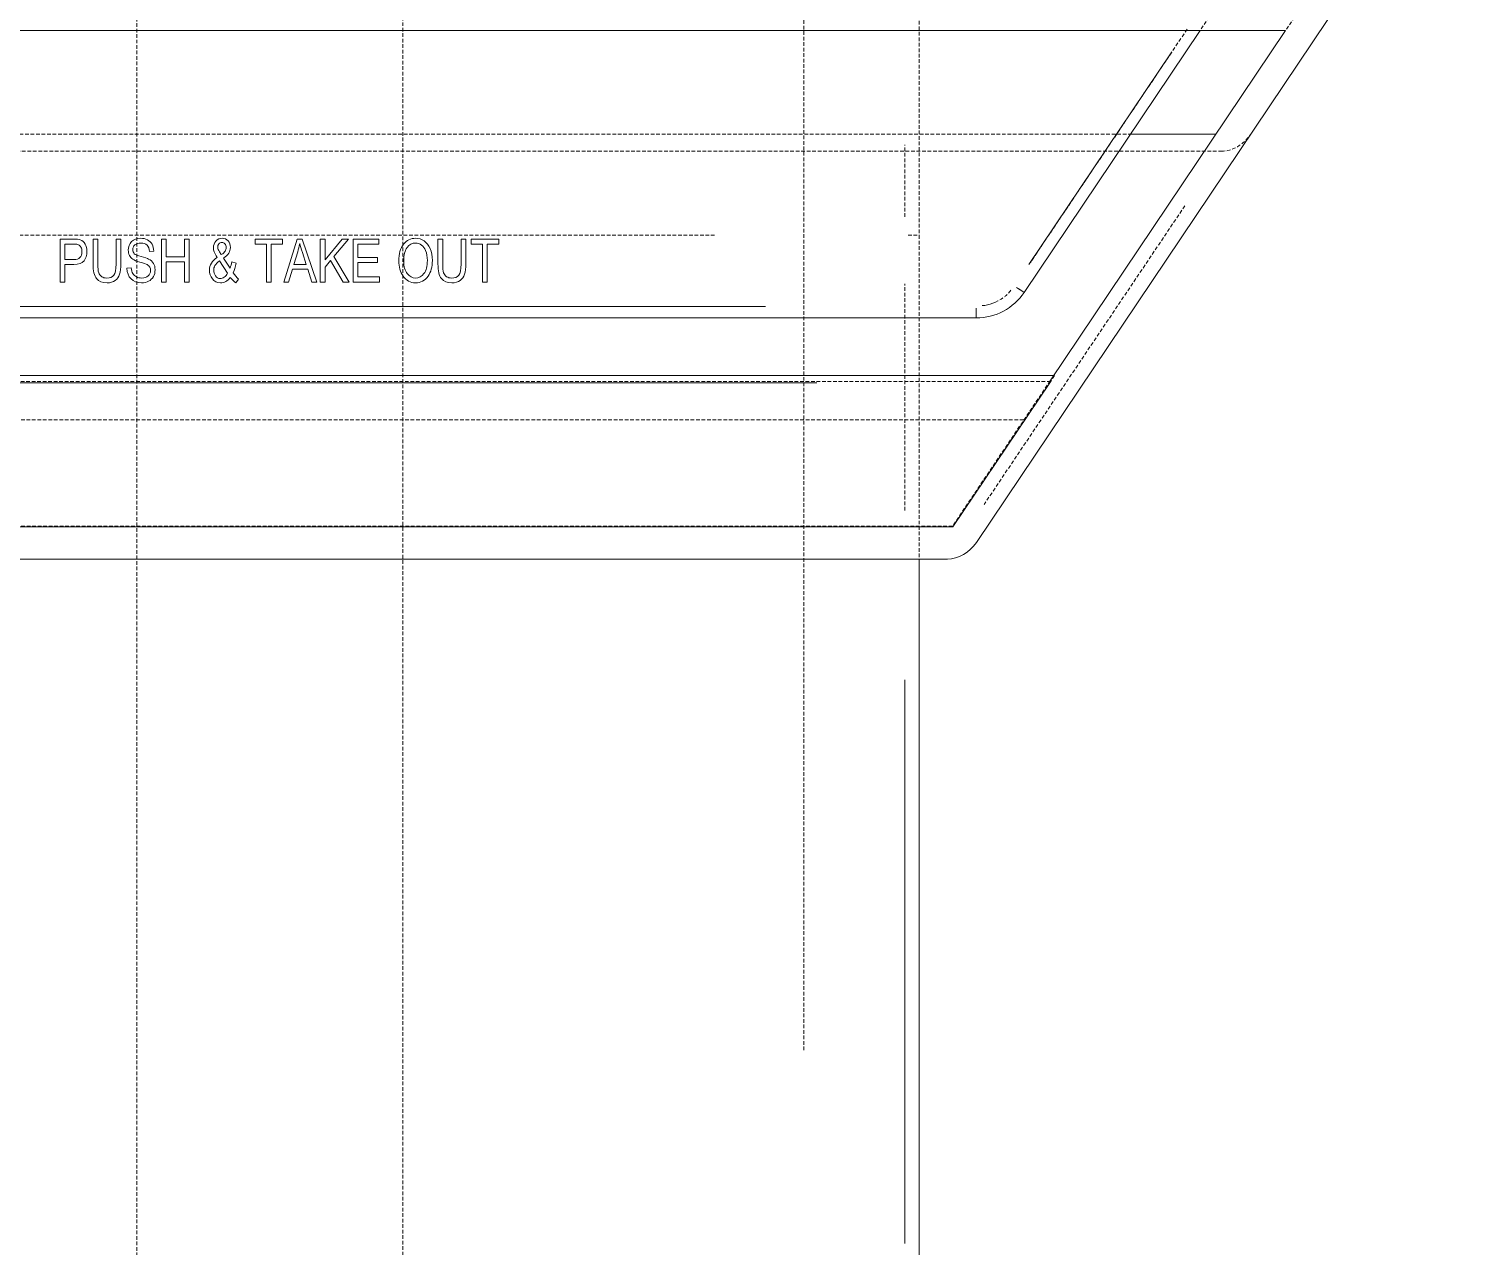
# Model space of a CAD drawing. Header units: millimetres. Extents: x 1242 to 5715, y 197 to 5386.
# Drawn here: x 3282 to 3783, y 1928 to 2350 of the extents above; entities that cross this region are included whole.
import ezdxf

# ---------------------------------------------------------------- set-up
doc = ezdxf.new("R2010")
doc.units = ezdxf.units.MM
doc.linetypes.add('HIDDEN', pattern=[1.905, 1.27, -0.635])

msp = doc.modelspace()

# ---------------------------------------------------------------- linework, layer by layer
at = {"color": 7, "linetype": 'HIDDEN', "lineweight": 0}
for p, q in [((3319.16, 2645.56), (3319.16, 1897.83)), ((3411.45, 1897.83), (3411.45, 2645.56)), ((3550.71, 2532.28), (3550.71, 1995.54)), ((3782.63, 2446), (3717.87, 2349.63)), ((3692.49, 2356), (3688.21, 2349.63)), ((3683.7, 2350.1), (3629.28, 2269.12)), ((3068.9, 2313.7), (3664.06, 2313.7)), ((3037.33, 2307.75), (3695.63, 2307.75)), ((3682.92, 2288.83), (3613.22, 2185.11)), ((3213.63, 2278.58), (3520.05, 2278.58)), ((3586.87, 2278.58), (3590.33, 2278.58)), ((3590.71, 2278.58), (3590.71, 2166.2)), ((3585.71, 2183.05), (3585.71, 2261.72)), ((3624.52, 2260.5), (3626.88, 2258.92)), ((3537.31, 2253.9), (3195.65, 2253.9)), ((3610.53, 2249.96), (3610.53, 2251.07)), ((3637.71, 2229.87), (3636.52, 2228.1)), ((3637.71, 2229.87), (3637.39, 2229.87)), ((3636.37, 2227.87), (3096.59, 2227.87)), ((3177.79, 2227.37), (3555.17, 2227.37)), ((3177.79, 2227.37), (3555.17, 2227.37)), ((3636.2, 2228.1), (3602.25, 2177.58)), ((3105.57, 2214.51), (3627.39, 2214.51)), ((3602.25, 2177.57), (3130.72, 2177.57))]:
    msp.add_line(p, q, dxfattribs=at)
at = {"color": 7, "linetype": 'Continuous', "lineweight": 15}
for p, q in [((3610.55, 2172), (3741.2, 2366.42)), ((3717.87, 2349.63), (3015.09, 2349.63)), ((3688.21, 2349.63), (3627.13, 2258.75)), ((3717.87, 2349.63), (3636.2, 2228.1)), ((3664.06, 2313.7), (3693.73, 2313.7)), ((3292.52, 2277.26), (3292.52, 2262.35)), ((3294.18, 2270.17), (3294.18, 2275.51)), ((3303.93, 2277.26), (3305.59, 2277.26)), ((3311.94, 2277.26), (3313.6, 2277.26)), ((3327.68, 2277.26), (3327.68, 2262.35)), ((3327.68, 2277.26), (3329.33, 2277.26)), ((3329.33, 2271.09), (3329.33, 2277.26)), ((3335.68, 2277.26), (3337.34, 2277.26)), ((3335.68, 2277.26), (3335.68, 2271.09)), ((3337.34, 2277.26), (3337.34, 2262.35)), ((3369.73, 2277.26), (3360.16, 2277.26)), ((3360.16, 2277.26), (3360.16, 2275.51)), ((3360.16, 2275.51), (3364.12, 2275.51)), ((3364.12, 2275.51), (3364.12, 2262.35)), ((3369.73, 2275.51), (3365.77, 2275.51)), ((3365.77, 2275.51), (3365.77, 2262.35)), ((3369.73, 2275.51), (3369.73, 2277.26)), ((3374.77, 2277.26), (3370.1, 2262.35)), ((3376.53, 2277.26), (3374.77, 2277.26)), ((3381.6, 2262.35), (3376.53, 2277.26)), ((3382.8, 2277.26), (3382.8, 2262.35)), ((3382.8, 2277.26), (3384.46, 2277.26)), ((3390.36, 2277.26), (3384.46, 2270.07)), ((3384.46, 2270.07), (3384.46, 2277.26)), ((3387.55, 2271.21), (3392.61, 2277.26)), ((3392.61, 2277.26), (3390.36, 2277.26)), ((3394.21, 2277.26), (3394.21, 2262.35)), ((3403.14, 2277.26), (3394.21, 2277.26)), ((3395.87, 2270.91), (3395.87, 2275.51)), ((3395.87, 2275.51), (3403.14, 2275.51)), ((3403.14, 2275.51), (3403.14, 2277.26)), ((3423.66, 2277.26), (3425.31, 2277.26)), ((3431.66, 2277.26), (3433.32, 2277.26)), ((3444.73, 2277.26), (3435.16, 2277.26)), ((3435.16, 2277.26), (3435.16, 2275.51)), ((3435.16, 2275.51), (3439.12, 2275.51)), ((3439.12, 2275.51), (3439.12, 2262.35)), ((3444.73, 2275.51), (3440.77, 2275.51)), ((3440.77, 2275.51), (3440.77, 2262.35)), ((3444.73, 2275.51), (3444.73, 2277.26)), ((3325.01, 2273.12), (3323.53, 2272.94)), ((3335.68, 2271.09), (3329.33, 2271.09)), ((3347.81, 2272.85), (3348.46, 2271.86)), ((3347.82, 2269.68), (3350.62, 2265.41)), ((3351.5, 2267.22), (3349.26, 2270.65)), ((3373.58, 2268.43), (3374.98, 2272.82)), ((3377.95, 2268.43), (3376.59, 2272.58)), ((3386.37, 2269.81), (3384.46, 2267.52)), ((3386.37, 2269.81), (3390.7, 2262.35)), ((3392.83, 2262.35), (3387.55, 2271.21)), ((3402.68, 2270.91), (3395.87, 2270.91)), ((3402.68, 2269.16), (3402.68, 2270.91)), ((3294.18, 2262.35), (3294.18, 2268.43)), ((3315.71, 2267.14), (3317.19, 2267.32)), ((3329.33, 2269.35), (3335.68, 2269.35)), ((3329.33, 2262.35), (3329.33, 2269.35)), ((3335.68, 2262.35), (3335.68, 2269.35)), ((3353.63, 2268.93), (3352.15, 2269.35)), ((3371.83, 2262.35), (3373.13, 2266.86)), ((3373.13, 2266.86), (3378.44, 2266.86)), ((3377.95, 2268.43), (3373.58, 2268.43)), ((3378.44, 2266.86), (3379.86, 2262.35)), ((3384.46, 2267.52), (3384.46, 2262.35)), ((3395.87, 2269.16), (3402.68, 2269.16)), ((3395.87, 2264.1), (3395.87, 2269.16)), ((3294.18, 2262.35), (3292.52, 2262.35)), ((3329.33, 2262.35), (3327.68, 2262.35)), ((3335.68, 2262.35), (3337.34, 2262.35)), ((3353.44, 2262.08), (3354.46, 2263.32)), ((3365.77, 2262.35), (3364.12, 2262.35)), ((3371.83, 2262.35), (3370.1, 2262.35)), ((3379.86, 2262.35), (3381.6, 2262.35)), ((3384.46, 2262.35), (3382.8, 2262.35)), ((3390.7, 2262.35), (3392.83, 2262.35)), ((3403.32, 2262.35), (3394.21, 2262.35)), ((3395.87, 2264.1), (3403.32, 2264.1)), ((3403.32, 2264.1), (3403.32, 2262.35)), ((3440.77, 2262.35), (3439.12, 2262.35)), ((3610.53, 2249.9), (3122.43, 2249.9)), ((3637.39, 2229.87), (3095.57, 2229.87)), ((3636.03, 2227.37), (3602.43, 2177.37)), ((3636.52, 2228.1), (3636.03, 2227.37)), ((3602.43, 2177.37), (3130.53, 2177.37)), ((3132.46, 2166.2), (3600.51, 2166.2)), ((3590.71, 2166.2), (3590.71, 1886.56))]:
    msp.add_line(p, q, dxfattribs=at)
at = {"color": 8, "linetype": 'Continuous', "lineweight": 15}
for p, q in [((3628.79, 2268.4), (3678.4, 2342.21)), ((3627.05, 2258.8), (3625.08, 2260.13)), ((3195.65, 2253.9), (3537.31, 2253.9)), ((3610.53, 2253.31), (3610.53, 2251.07)), ((3555.17, 2227.37), (3177.79, 2227.37)), ((3585.71, 1928.63), (3585.71, 2124.27))]:
    msp.add_line(p, q, dxfattribs=at)
at = {"color": 7, "linetype": 'HIDDEN', "lineweight": 0}
msp.add_ellipse((3697.37, 2319.13), major_axis=(-6.66, -9.92), ratio=0.836891, start_param=0.512323, end_param=1.570796, dxfattribs=at)
at = {"color": 7, "linetype": 'Continuous', "lineweight": 15}
msp.add_ellipse((3602.25, 2177.57), major_axis=(-6.66, -9.92), ratio=0.836891, start_param=0.512323, end_param=1.570796, dxfattribs=at)
at = {"color": 7, "linetype": 'HIDDEN', "lineweight": 0}
for points, knots in [([(3590.71, 2364.42), (3590.71, 2364.22), (3590.71, 2363.82), (3590.71, 2363.2), (3590.71, 2362.58), (3590.71, 2361.95), (3590.71, 2361.31), (3590.71, 2360.67), (3590.71, 2360.01), (3590.71, 2359.34), (3590.71, 2358.67), (3590.71, 2357.99), (3590.71, 2357.29), (3590.71, 2356.13), (3590.71, 2354.47), (3590.71, 2352.26), (3590.71, 2349.99), (3590.71, 2346.87), (3590.71, 2342.83), (3590.71, 2337.74), (3590.71, 2332.45), (3590.71, 2326.96), (3590.71, 2321.3), (3590.71, 2315.48), (3590.71, 2309.53), (3590.71, 2303.48), (3590.71, 2298.35), (3590.71, 2294.22), (3590.71, 2291.11), (3590.71, 2287.99), (3590.71, 2285.37), (3590.71, 2283.28), (3590.71, 2281.71), (3590.71, 2280.14), (3590.71, 2279.1), (3590.71, 2278.58)], [0, 0, 0, 0, 0.010388, 0.020778, 0.031171, 0.041567, 0.051969, 0.062377, 0.072791, 0.083214, 0.093646, 0.104089, 0.114543, 0.125009, 0.156238, 0.187512, 0.218753, 0.25002, 0.312523, 0.375023, 0.437516, 0.500005, 0.562493, 0.624987, 0.687487, 0.749989, 0.81249, 0.843759, 0.874994, 0.90627, 0.937494, 0.953146, 0.968779, 0.984395, 1, 1, 1, 1]), ([(3585.71, 2284.93), (3585.71, 2285.47), (3585.71, 2288.66), (3585.71, 2294.47), (3585.71, 2302.31), (3585.71, 2307.4), (3585.71, 2309.94)], [0, 0, 0, 0, 0.063119, 0.375413, 0.687706, 1, 1, 1, 1]), ([(3622.51, 2259.47), (3622.11, 2258.97), (3620.89, 2257.44), (3619.19, 2256.45), (3618.05, 2255.79)], [0, 0, 0, 0, 0.3291053, 1, 1, 1, 1])]:
    msp.add_open_spline(points, degree=3, knots=knots, dxfattribs=at)
at = {"color": 7, "linetype": 'Continuous', "lineweight": 15}
for points, knots in [([(3292.52, 2277.26), (3294.05, 2277.26), (3295.58, 2277.26), (3297.11, 2277.26), (3298.19, 2277.26), (3298.99, 2277.17), (3299.51, 2276.98)], [-3, -3, -3, -3, -2, -2, -2, -1, -1, -1, -1]), ([(3294.18, 2268.43), (3295.21, 2268.43), (3296.25, 2268.43), (3297.28, 2268.43), (3298.95, 2268.43), (3300.12, 2268.85), (3300.8, 2269.7), (3301.48, 2270.54), (3301.82, 2271.64), (3301.82, 2272.98), (3301.82, 2273.99), (3301.61, 2274.85), (3301.19, 2275.54), (3300.77, 2276.24), (3300.21, 2276.72), (3299.51, 2276.98)], [-8, -8, -8, -8, -7, -7, -7, -6, -6, -6, -5, -5, -5, -4, -4, -4, -3, -3, -3, -3]), ([(3294.18, 2275.51), (3295.2, 2275.51), (3296.21, 2275.51), (3297.23, 2275.51), (3298.05, 2275.51), (3298.62, 2275.43), (3298.93, 2275.28), (3299.25, 2275.12), (3299.51, 2274.83), (3299.74, 2274.41), (3299.96, 2273.99), (3300.07, 2273.48), (3300.07, 2272.89), (3300.07, 2271.98), (3299.84, 2271.3), (3299.39, 2270.85), (3298.94, 2270.4), (3298.23, 2270.17), (3297.26, 2270.17), (3296.24, 2270.17), (3295.21, 2270.17), (3294.18, 2270.17)], [-7, -7, -7, -7, -6, -6, -6, -5, -5, -5, -4, -4, -4, -3, -3, -3, -2, -2, -2, -1, -1, -1, 0, 0, 0, 0]), ([(3303.93, 2277.26), (3303.93, 2274.39), (3303.93, 2271.51), (3303.93, 2268.63), (3303.93, 2266.19), (3304.34, 2264.49), (3305.14, 2263.52), (3305.95, 2262.56), (3307.16, 2262.08), (3308.78, 2262.08), (3309.94, 2262.08), (3310.88, 2262.34), (3311.63, 2262.88), (3312.38, 2263.42), (3312.89, 2264.15), (3313.17, 2265.08), (3313.45, 2266), (3313.6, 2267.19), (3313.6, 2268.63), (3313.6, 2271.51), (3313.6, 2274.39), (3313.6, 2277.26)], [-8, -8, -8, -8, -7, -7, -7, -6, -6, -6, -5, -5, -5, -4, -4, -4, -3, -3, -3, -2, -2, -2, -1, -1, -1, -1]), ([(3305.59, 2277.26), (3305.59, 2274.36), (3305.59, 2271.46), (3305.59, 2268.56), (3305.59, 2267.2), (3305.69, 2266.21), (3305.9, 2265.6), (3306.11, 2264.99), (3306.46, 2264.53), (3306.93, 2264.21), (3307.41, 2263.89), (3307.99, 2263.73), (3308.67, 2263.73), (3309.82, 2263.73), (3310.65, 2264.06), (3311.16, 2264.72), (3311.68, 2265.38), (3311.94, 2266.66), (3311.94, 2268.56), (3311.94, 2271.46), (3311.94, 2274.36), (3311.94, 2277.26)], [-16, -16, -16, -16, -15, -15, -15, -14, -14, -14, -13, -13, -13, -12, -12, -12, -11, -11, -11, -10, -10, -10, -9, -9, -9, -9]), ([(3325.01, 2273.12), (3324.98, 2274.02), (3324.78, 2274.8), (3324.41, 2275.47), (3324.03, 2276.14), (3323.51, 2276.65), (3322.83, 2277), (3322.15, 2277.36), (3321.37, 2277.54), (3320.46, 2277.54), (3319.15, 2277.54), (3318.11, 2277.15), (3317.33, 2276.38), (3316.56, 2275.61), (3316.17, 2274.62), (3316.17, 2273.41), (3316.17, 2272.73), (3316.31, 2272.13), (3316.58, 2271.59), (3316.85, 2271.06), (3317.24, 2270.62), (3317.73, 2270.27), (3318.22, 2269.92), (3319.04, 2269.58), (3320.2, 2269.26)], [-17, -17, -17, -17, -16, -16, -16, -15, -15, -15, -14, -14, -14, -13, -13, -13, -12, -12, -12, -11, -11, -11, -10, -10, -10, -9, -9, -9, -9]), ([(3320.66, 2271.16), (3319.41, 2271.48), (3318.61, 2271.82), (3318.26, 2272.16), (3317.91, 2272.5), (3317.74, 2272.98), (3317.74, 2273.61), (3317.74, 2274.28), (3317.98, 2274.82), (3318.46, 2275.25), (3318.94, 2275.67), (3319.64, 2275.88), (3320.56, 2275.88), (3321.46, 2275.88), (3322.16, 2275.64), (3322.66, 2275.16), (3323.16, 2274.67), (3323.45, 2273.93), (3323.53, 2272.94)], [-24, -24, -24, -24, -23, -23, -23, -22, -22, -22, -21, -21, -21, -20, -20, -20, -19, -19, -19, -18, -18, -18, -18]), ([(3349.26, 2270.65), (3350.82, 2271.67), (3351.6, 2272.89), (3351.6, 2274.32), (3351.6, 2275.25), (3351.33, 2276.02), (3350.78, 2276.63), (3350.23, 2277.23), (3349.55, 2277.54), (3348.75, 2277.54), (3347.91, 2277.54), (3347.2, 2277.22), (3346.6, 2276.58), (3346.01, 2275.94), (3345.71, 2275.15), (3345.71, 2274.2), (3345.71, 2273.74), (3345.81, 2273.27), (3345.99, 2272.78), (3346.18, 2272.3), (3346.52, 2271.67), (3347.02, 2270.9)], [-11, -11, -11, -11, -10, -10, -10, -9, -9, -9, -8, -8, -8, -7, -7, -7, -6, -6, -6, -5, -5, -5, -4, -4, -4, -4]), ([(3347.81, 2272.85), (3347.39, 2273.41), (3347.19, 2273.93), (3347.19, 2274.4), (3347.19, 2274.89), (3347.33, 2275.29), (3347.63, 2275.6), (3347.92, 2275.91), (3348.27, 2276.06), (3348.68, 2276.06), (3349.08, 2276.06), (3349.42, 2275.91), (3349.7, 2275.59), (3349.99, 2275.27), (3350.13, 2274.84), (3350.13, 2274.3), (3350.13, 2273.84), (3350.02, 2273.43), (3349.8, 2273.08), (3349.58, 2272.73), (3349.14, 2272.32), (3348.46, 2271.86)], [-7, -7, -7, -7, -6, -6, -6, -5, -5, -5, -4, -4, -4, -3, -3, -3, -2, -2, -2, -1, -1, -1, 0, 0, 0, 0]), ([(3421.72, 2269.79), (3421.72, 2271.4), (3421.47, 2272.79), (3420.95, 2273.95), (3420.43, 2275.12), (3419.73, 2276.01), (3418.84, 2276.62), (3417.95, 2277.23), (3416.97, 2277.54), (3415.89, 2277.54), (3414.22, 2277.54), (3412.83, 2276.85), (3411.71, 2275.48), (3410.6, 2274.11), (3410.04, 2272.16), (3410.04, 2269.61)], [-5, -5, -5, -5, -4, -4, -4, -3, -3, -3, -2, -2, -2, -1, -1, -1, 0, 0, 0, 0]), ([(3411.79, 2269.58), (3411.79, 2271.73), (3412.17, 2273.31), (3412.95, 2274.34), (3413.72, 2275.37), (3414.71, 2275.88), (3415.9, 2275.88), (3416.65, 2275.88), (3417.33, 2275.65), (3417.96, 2275.18), (3418.59, 2274.71), (3419.06, 2274.08), (3419.37, 2273.3)], [-9, -9, -9, -9, -8, -8, -8, -7, -7, -7, -6, -6, -6, -5, -5, -5, -5]), ([(3423.66, 2277.26), (3423.66, 2274.39), (3423.66, 2271.51), (3423.66, 2268.63), (3423.66, 2266.19), (3424.06, 2264.49), (3424.87, 2263.52), (3425.68, 2262.56), (3426.89, 2262.08), (3428.51, 2262.08), (3429.66, 2262.08), (3430.61, 2262.34), (3431.35, 2262.88), (3432.1, 2263.42), (3432.61, 2264.15), (3432.9, 2265.08), (3433.18, 2266), (3433.32, 2267.19), (3433.32, 2268.63), (3433.32, 2271.51), (3433.32, 2274.39), (3433.32, 2277.26)], [-8, -8, -8, -8, -7, -7, -7, -6, -6, -6, -5, -5, -5, -4, -4, -4, -3, -3, -3, -2, -2, -2, -1, -1, -1, -1]), ([(3425.31, 2277.26), (3425.31, 2274.36), (3425.31, 2271.46), (3425.31, 2268.56), (3425.31, 2267.2), (3425.42, 2266.21), (3425.63, 2265.6), (3425.84, 2264.99), (3426.18, 2264.53), (3426.66, 2264.21), (3427.13, 2263.89), (3427.71, 2263.73), (3428.39, 2263.73), (3429.54, 2263.73), (3430.37, 2264.06), (3430.89, 2264.72), (3431.41, 2265.38), (3431.66, 2266.66), (3431.66, 2268.56), (3431.66, 2271.46), (3431.66, 2274.36), (3431.66, 2277.26)], [-16, -16, -16, -16, -15, -15, -15, -14, -14, -14, -13, -13, -13, -12, -12, -12, -11, -11, -11, -10, -10, -10, -9, -9, -9, -9]), ([(3315.71, 2267.14), (3315.75, 2265.58), (3316.21, 2264.35), (3317.11, 2263.44), (3318.01, 2262.53), (3319.22, 2262.08), (3320.74, 2262.08), (3321.71, 2262.08), (3322.54, 2262.26), (3323.23, 2262.63), (3323.92, 2263), (3324.47, 2263.54), (3324.87, 2264.25), (3325.27, 2264.95), (3325.47, 2265.74), (3325.47, 2266.6), (3325.47, 2267.47), (3325.28, 2268.22), (3324.91, 2268.84), (3324.54, 2269.47), (3323.98, 2269.96), (3323.22, 2270.33)], [-32, -32, -32, -32, -31, -31, -31, -30, -30, -30, -29, -29, -29, -28, -28, -28, -27, -27, -27, -26, -26, -26, -25, -25, -25, -25]), ([(3347.02, 2270.9), (3345.23, 2269.78), (3344.33, 2268.29), (3344.33, 2266.45), (3344.33, 2265.36), (3344.67, 2264.35), (3345.34, 2263.44), (3346.02, 2262.53), (3346.95, 2262.08), (3348.14, 2262.08), (3349.46, 2262.08), (3350.6, 2262.7), (3351.57, 2263.96)], [-4, -4, -4, -4, -3, -3, -3, -2, -2, -2, -1, -1, -1, 0, 0, 0, 0]), ([(3350.62, 2265.41), (3350.32, 2264.84), (3349.93, 2264.39), (3349.45, 2264.05), (3348.97, 2263.72), (3348.51, 2263.55), (3348.08, 2263.55), (3347.4, 2263.55), (3346.85, 2263.86), (3346.43, 2264.49), (3346.01, 2265.13), (3345.8, 2265.79), (3345.8, 2266.48), (3345.8, 2267.02), (3345.95, 2267.55), (3346.25, 2268.06), (3346.55, 2268.57), (3347.07, 2269.11), (3347.82, 2269.68)], [-7, -7, -7, -7, -6, -6, -6, -5, -5, -5, -4, -4, -4, -3, -3, -3, -2, -2, -2, -1, -1, -1, -1]), ([(3419.37, 2273.3), (3419.77, 2272.29), (3419.98, 2271.13), (3419.98, 2269.84), (3419.98, 2267.83), (3419.58, 2266.31), (3418.8, 2265.28), (3418.01, 2264.25), (3417.03, 2263.73), (3415.87, 2263.73), (3414.74, 2263.73), (3413.77, 2264.24), (3412.98, 2265.27), (3412.18, 2266.29), (3411.79, 2267.73), (3411.79, 2269.58)], [-5, -5, -5, -5, -4, -4, -4, -3, -3, -3, -2, -2, -2, -1, -1, -1, 0, 0, 0, 0]), ([(3320.2, 2269.26), (3321.5, 2268.89), (3322.34, 2268.59), (3322.73, 2268.38), (3323.12, 2268.16), (3323.42, 2267.88), (3323.61, 2267.54), (3323.81, 2267.2), (3323.9, 2266.81), (3323.9, 2266.35), (3323.9, 2265.58), (3323.63, 2264.95), (3323.1, 2264.46), (3322.56, 2263.98), (3321.8, 2263.73), (3320.83, 2263.73), (3320.15, 2263.73), (3319.54, 2263.88), (3319, 2264.17), (3318.45, 2264.46), (3318.04, 2264.84), (3317.75, 2265.32), (3317.45, 2265.8), (3317.27, 2266.46), (3317.19, 2267.32)], [-9, -9, -9, -9, -8, -8, -8, -7, -7, -7, -6, -6, -6, -5, -5, -5, -4, -4, -4, -3, -3, -3, -2, -2, -2, -1, -1, -1, -1]), ([(3420.22, 2264.38), (3419.12, 2262.84), (3417.67, 2262.08), (3415.88, 2262.08), (3414.08, 2262.08), (3412.63, 2262.86), (3411.53, 2264.44)], [-8, -8, -8, -8, -7, -7, -7, -6, -6, -6, -6])]:
    msp.add_open_spline(points, degree=3, knots=knots, dxfattribs=at)
for points in [[(3374.98, 2272.82), (3375.27, 2273.77), (3375.5, 2274.72), (3375.67, 2275.69)], [(3375.67, 2275.69), (3375.86, 2274.89), (3376.17, 2273.85), (3376.59, 2272.58)], [(3320.66, 2271.16), (3321.87, 2270.84), (3322.73, 2270.56), (3323.22, 2270.33)], [(3410.04, 2269.61), (3410.04, 2267.59), (3410.54, 2265.87), (3411.53, 2264.44)], [(3420.22, 2264.38), (3421.22, 2265.77), (3421.72, 2267.58), (3421.72, 2269.79)], [(3352.15, 2269.35), (3351.99, 2268.53), (3351.77, 2267.82), (3351.5, 2267.22)], [(3353.63, 2268.93), (3353.37, 2267.6), (3353.01, 2266.49), (3352.56, 2265.6)], [(3352.56, 2265.6), (3353.11, 2264.71), (3353.74, 2263.95), (3354.46, 2263.32)], [(3353.44, 2262.08), (3352.84, 2262.51), (3352.22, 2263.13), (3351.57, 2263.96)], [(3610.53, 2249.9), (3617.08, 2249.85), (3623.52, 2253.28), (3627.13, 2258.75)]]:
    msp.add_open_spline(points, degree=3, dxfattribs=at)
at = {"color": 8, "linetype": 'Continuous', "lineweight": 15}
msp.add_open_spline([(3612.51, 2254.15), (3613.15, 2254.2), (3615.09, 2254.36), (3616.86, 2255.21), (3618.05, 2255.79)], degree=3, knots=[0, 0, 0, 0, 0.329105, 1, 1, 1, 1], dxfattribs=at)

doc.saveas('drawing.dxf')
